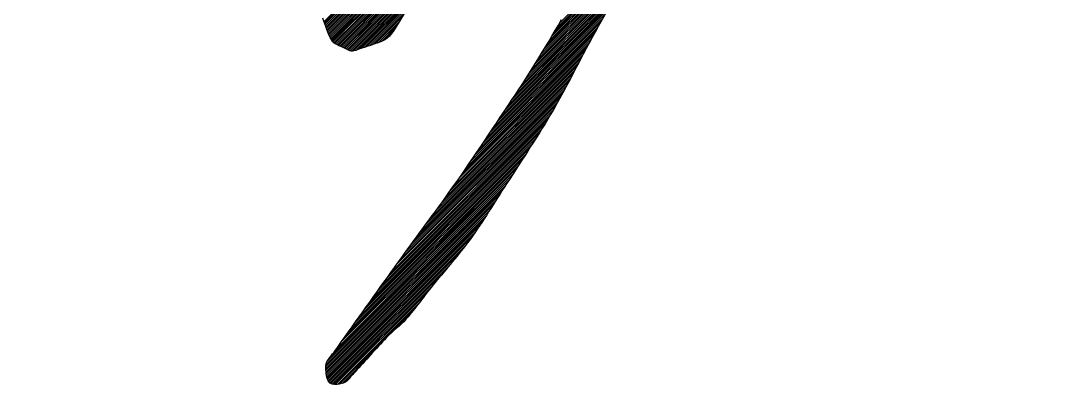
# Model space of a CAD drawing. Header units: inches. Extents: x -1128 to 651, y 96 to 845.
# Drawn here: x 287.868 to 289.112, y 664.497 to 664.942 of the extents above; entities that cross this region are included whole.
import ezdxf

# ---------------------------------------------------------------- set-up
doc = ezdxf.new("R2010")
doc.units = ezdxf.units.IN
doc.header["$MEASUREMENT"] = 0
doc.layers.add('Cables', color=7, linetype='Continuous', lineweight=0)
doc.layers.add('ONDOCS', color=7, linetype='Continuous', lineweight=0)

# ---------------------------------------------------------------- blocks, each defined once
blk = doc.blocks.new('TEG BORDER A2')
at = {"layer": 'ONDOCS', "color": 7, "linetype": 'Continuous', "lineweight": -3, "ltscale": 100}
for p, q in [((581.2547, 53.2562), (581.5292, 53.5307)), ((581.2558, 53.2529), (581.5267, 53.5237)), ((581.2569, 53.2495), (581.5241, 53.5167)), ((581.258, 53.2462), (581.5215, 53.5096)), ((581.2592, 53.2428), (581.5188, 53.5024)), ((581.2603, 53.2395), (581.5161, 53.4953)), ((581.2615, 53.2362), (581.5135, 53.4882)), ((581.2627, 53.2329), (581.511, 53.4812)), ((581.8216, 53.242), (582.0564, 53.4768)), ((581.8277, 53.2526), (582.0645, 53.4893)), ((581.264, 53.2297), (581.5086, 53.4744)), ((581.2653, 53.2266), (581.5063, 53.4676)), ((581.2666, 53.2235), (581.5041, 53.461)), ((581.268, 53.2204), (581.502, 53.4544)), ((581.809, 53.2205), (582.0412, 53.4527)), ((581.8154, 53.2313), (582.0486, 53.4645)), ((581.2695, 53.2174), (581.4999, 53.4478)), ((581.2711, 53.2145), (581.4979, 53.4413)), ((581.2727, 53.2117), (581.4958, 53.4348)), ((581.2745, 53.2089), (581.4938, 53.4283)), ((581.7958, 53.1983), (582.028, 53.4305)), ((581.8025, 53.2095), (582.0344, 53.4413)), ((581.2765, 53.2065), (581.4919, 53.4219)), ((581.2788, 53.2044), (581.4899, 53.4155)), ((581.2814, 53.2025), (581.488, 53.4091)), ((581.2842, 53.2008), (581.4861, 53.4027)), ((581.782, 53.1756), (582.0159, 53.4095)), ((581.789, 53.1871), (582.022, 53.42)), ((581.2872, 53.1993), (581.4842, 53.3963)), ((581.2902, 53.1979), (581.4823, 53.39)), ((581.2934, 53.1966), (581.4804, 53.3836)), ((581.2966, 53.1953), (581.4787, 53.3775)), ((581.76, 53.1402), (581.9978, 53.3779)), ((581.7675, 53.1522), (582.0038, 53.3884)), ((581.7749, 53.164), (582.0099, 53.399)), ((581.2997, 53.194), (581.4774, 53.3716)), ((581.3028, 53.1926), (581.4762, 53.366)), ((581.3057, 53.191), (581.4752, 53.3605)), ((581.3086, 53.1894), (581.4743, 53.3552)), ((581.3115, 53.1879), (581.4735, 53.3499)), ((581.7445, 53.1157), (581.9857, 53.3569)), ((581.7524, 53.1281), (581.9917, 53.3674)), ((581.3145, 53.1864), (581.4726, 53.3445)), ((581.3177, 53.1851), (581.4717, 53.3392)), ((581.3212, 53.1842), (581.4708, 53.3337)), ((581.3257, 53.1842), (581.4697, 53.3282)), ((581.7198, 53.0776), (581.9676, 53.3254)), ((581.7282, 53.0905), (581.9736, 53.3359)), ((581.7364, 53.1032), (581.9796, 53.3464)), ((581.332, 53.186), (581.4683, 53.3224)), ((581.3387, 53.1883), (581.4667, 53.3163)), ((581.3455, 53.1906), (581.4647, 53.3098)), ((581.3523, 53.1929), (581.4622, 53.3028)), ((581.7023, 53.0511), (581.9557, 53.3045)), ((581.7111, 53.0645), (581.9616, 53.315)), ((581.359, 53.1952), (581.459, 53.2952)), ((581.3658, 53.1975), (581.4552, 53.2869)), ((581.3725, 53.1998), (581.4504, 53.2777)), ((581.6755, 53.011), (581.938, 53.2735)), ((581.6844, 53.0244), (581.9439, 53.2838)), ((581.6933, 53.0377), (581.9498, 53.2942)), ((581.3794, 53.2021), (581.4447, 53.2675)), ((581.3863, 53.2046), (581.438, 53.2563)), ((581.6577, 52.9842), (581.9265, 53.253)), ((581.6666, 52.9976), (581.9322, 53.2632)), ((581.3934, 53.2072), (581.4309, 53.2447)), ((581.4013, 53.2106), (581.4231, 53.2324)), ((581.6304, 52.9435), (581.9098, 53.2229)), ((581.6396, 52.9572), (581.9152, 53.2328)), ((581.6487, 52.9707), (581.9208, 53.2428)), ((581.6117, 52.9159), (581.8994, 53.2036)), ((581.6211, 52.9298), (581.9046, 53.2132)), ((581.5821, 52.8729), (581.8845, 53.1753)), ((581.5922, 52.8875), (581.8894, 53.1847)), ((581.6021, 52.9018), (581.8944, 53.1941)), ((581.5499, 52.8273), (581.87, 53.1473)), ((581.561, 52.8429), (581.8748, 53.1566)), ((581.5718, 52.8581), (581.8797, 53.166)), ((581.5265, 52.795), (581.8602, 53.1287)), ((581.5384, 52.8113), (581.8651, 53.138)), ((581.49, 52.745), (581.8453, 53.1003)), ((581.5023, 52.7618), (581.8504, 53.1098)), ((581.5145, 52.7784), (581.8553, 53.1193)), ((581.4533, 52.6949), (581.8295, 53.0711)), ((581.4654, 52.7115), (581.8349, 53.081)), ((581.4776, 52.7282), (581.8402, 53.0907)), ((581.4298, 52.6625), (581.8181, 53.0508)), ((581.4414, 52.6786), (581.8239, 53.061)), ((581.3961, 52.6153), (581.799, 53.0183)), ((581.4072, 52.631), (581.8057, 53.0294)), ((581.4185, 52.6467), (581.812, 53.0402)), ((581.3739, 52.5842), (581.785, 52.9953)), ((581.385, 52.5998), (581.7921, 53.0069)), ((581.3519, 52.5533), (581.7701, 52.9715)), ((581.3629, 52.5687), (581.7777, 52.9835)), ((581.3299, 52.5223), (581.7545, 52.947)), ((581.3409, 52.5378), (581.7624, 52.9593)), ((581.3079, 52.4914), (581.7383, 52.9218)), ((581.3189, 52.5069), (581.7464, 52.9344)), ((581.2856, 52.4602), (581.7217, 52.8963)), ((581.2968, 52.4759), (581.73, 52.9091)), ((581.2615, 52.4271), (581.7051, 52.8708)), ((581.2727, 52.4428), (581.7134, 52.8835)), ((581.2587, 52.4154), (581.6888, 52.8455)), ((581.2592, 52.4204), (581.6969, 52.8581)), ((581.2588, 52.4111), (581.6809, 52.8331)), ((581.2592, 52.4069), (581.6732, 52.821)), ((581.2597, 52.403), (581.6655, 52.8088)), ((581.2602, 52.399), (581.6578, 52.7966)), ((581.2606, 52.395), (581.6499, 52.7842)), ((581.2613, 52.3912), (581.6417, 52.7715)), ((581.2622, 52.3876), (581.6329, 52.7583)), ((581.2634, 52.3843), (581.6234, 52.7444)), ((581.2649, 52.3814), (581.6127, 52.7292)), ((581.2668, 52.3788), (581.5999, 52.7119)), ((581.2689, 52.3765), (581.5836, 52.6912)), ((581.2714, 52.3745), (581.5633, 52.6663)), ((581.2743, 52.3729), (581.5406, 52.6392)), ((581.2778, 52.372), (581.52, 52.6141)), ((581.2822, 52.3718), (581.5028, 52.5924)), ((581.2873, 52.3726), (581.4867, 52.5719)), ((581.293, 52.3737), (581.4699, 52.5506)), ((581.2986, 52.3748), (581.3687, 52.4449)), ((581.3051, 52.3769), (581.3247, 52.3965))]:
    blk.add_line(p, q, dxfattribs=at)
at = {"layer": 'ONDOCS', "color": 7, "linetype": 'Continuous', "lineweight": -3, "ltscale": 100, "extrusion": (0, 0, -1)}
for centre, radius, start, end in [((-579.9319, 54.1274), 6.0368, 341.37984, 224.49645), ((-579.9368, 54.1454), 5.5937, 344.8891, 224.527)]:
    blk.add_arc(centre, radius, start, end, dxfattribs=at)
at = {"layer": 'ONDOCS', "color": 7, "linetype": 'Continuous', "lineweight": -3, "ltscale": 100}
for points in [[(582.0273, 53.4292), (581.9919, 53.3675), (581.9562, 53.3061), (581.9214, 53.244)], [(581.4672, 53.3181), (581.4606, 53.2941), (581.4484, 53.273), (581.435, 53.2514)], [(581.2735, 53.2105), (581.263, 53.2277), (581.2585, 53.2461), (581.252, 53.2643)], [(581.435, 53.2514), (581.4244, 53.2345), (581.4143, 53.2152), (581.3962, 53.2083)], [(581.7026, 53.0516), (581.7482, 53.12), (581.7917, 53.1893), (581.8325, 53.2609)], [(581.9214, 53.244), (581.8818, 53.1733), (581.8474, 53.0997), (581.806, 53.03)], [(581.3015, 53.1932), (581.2911, 53.1981), (581.2795, 53.2007), (581.2735, 53.2105)], [(581.3962, 53.2083), (581.3798, 53.202), (581.3633, 53.1967), (581.3467, 53.1911)], [(581.3273, 53.1846), (581.3187, 53.1821), (581.3101, 53.1892), (581.3015, 53.1932)], [(581.3467, 53.1911), (581.3402, 53.1889), (581.3338, 53.1865), (581.3273, 53.1846)], [(581.5487, 52.8256), (581.6019, 52.8996), (581.652, 52.9757), (581.7026, 53.0516)], [(581.806, 53.03), (581.7701, 52.9695), (581.7311, 52.9111), (581.693, 52.852)], [(581.693, 52.852), (581.6638, 52.8068), (581.6363, 52.7604), (581.604, 52.7173)], [(581.426, 52.6572), (581.4665, 52.7136), (581.5081, 52.7692), (581.5487, 52.8256)], [(581.604, 52.7173), (581.5773, 52.6817), (581.5477, 52.6485), (581.5198, 52.6139)], [(581.2889, 52.4648), (581.3346, 52.5289), (581.3801, 52.5932), (581.426, 52.6572)], [(581.5198, 52.6139), (581.498, 52.5868), (581.4771, 52.559), (581.4549, 52.5322)], [(581.4549, 52.5322), (581.4408, 52.5151), (581.4218, 52.5027), (581.4068, 52.4865)], [(581.4068, 52.4865), (581.3809, 52.4586), (581.3554, 52.4304), (581.3298, 52.4023)], [(581.2625, 52.4287), (581.2711, 52.4411), (581.2803, 52.4527), (581.2889, 52.4648)], [(581.2601, 52.3999), (581.2589, 52.4094), (581.2569, 52.4208), (581.2625, 52.4287)], [(581.2697, 52.3758), (581.2617, 52.3829), (581.2611, 52.3914), (581.2601, 52.3999)], [(581.3298, 52.4023), (581.3233, 52.3951), (581.3174, 52.3878), (581.3106, 52.3806)], [(581.2913, 52.3734), (581.2844, 52.372), (581.2764, 52.3698), (581.2697, 52.3758)], [(581.3106, 52.3806), (581.3057, 52.3756), (581.2979, 52.3748), (581.2913, 52.3734)]]:
    blk.add_open_spline(points, degree=3, dxfattribs=at)

msp = doc.modelspace()

# ---------------------------------------------------------------- block references
at = {"layer": 'Cables', "color": 0, "xscale": 0.4897326461023622, "yscale": 0.4897326461023622, "zscale": 0.4897326461023622}
msp.add_blockref('TEG BORDER A2', (3.5696, 638.8601), dxfattribs=at)

doc.saveas('drawing.dxf')
